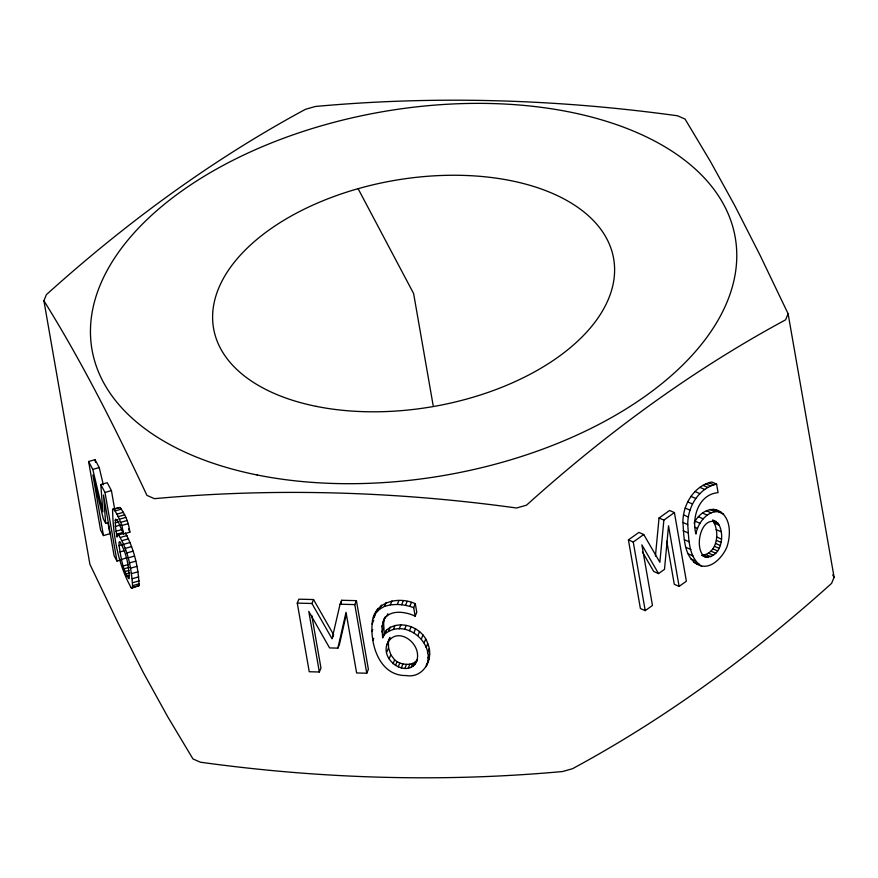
<?xml version="1.0" encoding="UTF-8"?>
<svg xmlns="http://www.w3.org/2000/svg" width="878" height="878" viewBox="0 0 878 878"><rect width="100%" height="100%" fill="white"/><g stroke="black" fill="none" stroke-linecap="round" stroke-linejoin="round"><path stroke-width="1.32" d="M122.964 532.441L117.817 533.901L116.993 537.095L115.402 526.46L115.457 519.117L117.147 520.083L118.486 522.344L123.425 534.011L129.856 532.189C128.868 523.343 125.532 514.519 120.012 507.506L112.571 509.328C113.032 535.734 118.069 564.313 131.151 587.722L132.051 588.15L139.064 585.615C138.548 567.539 134.005 548.959 125.389 532.979M382.874 622.151C387.417 608.827 405.131 611.297 415.162 616.169L416.776 612.229L415.283 603.68C398.052 595.712 372.722 601.968 372.118 624.126C370.307 645.659 380.075 676.038 406.163 675.555C423.844 678.617 434.281 658.335 427.74 643.618C422.966 627.397 399.786 618.727 386.638 630.009L382.621 637.933L381.985 626.618L384.498 618.222L383.598 622.678L384.235 633.993L383.027 636.956M682.919 522.476C682.722 504.817 693.829 486.028 711.773 481.978L716.591 484.096L718.083 492.646C698.592 494.347 691.535 517.504 695.936 534.033C697.747 522.75 708.359 508.669 721.047 512.247C731.176 519.974 730.573 535.701 727.006 546.753C722.539 557.717 709.435 571.754 696.858 564.071C683.479 555.664 684.061 536.502 682.919 522.476L687.748 524.594C688.879 538.62 688.297 557.782 701.676 566.189M687.748 524.594C687.54 506.935 698.647 488.135 716.591 484.096M426.181 666.632C436.607 643.3 405.01 617.3 385.014 633.949M655.427 556.081L659.049 517.998L669.574 510.469L674.403 512.576L686.376 581.203L679.111 586.405L674.282 584.287L666.764 541.177M674.403 512.576L663.867 520.116L659.861 562.271L643.739 534.515L638.91 532.397L628.418 539.904L640.402 608.531L645.22 610.638L652.453 605.469L641.873 544.843L658.555 573.597L664.503 569.339L668.531 525.779L679.111 586.405M701.632 555.28C717.425 554.095 720.256 531.947 712.958 520.884L717.776 523.003C725.865 533.747 721.266 559.473 704.65 556.696C693.269 548.717 701.204 513.4 717.776 523.003M117.817 533.901C128.023 549.266 131.722 569.163 132.622 587.437L132.051 588.15M374.28 617.684L375.104 613.952M319.351 671.999L308.76 611.373L329.579 647.92L337.887 648.129L346.031 612.328L356.611 672.954L366.763 673.217L368.387 669.277L356.413 600.651L341.685 600.278L340.071 604.218L332.049 638.789L311.931 603.493L313.545 599.553L298.882 599.18L297.269 603.109L309.243 671.736L319.351 671.999L320.964 668.059L311.789 615.511M346.437 613.7L339.512 644.189L337.887 648.129M340.763 604.262L341.685 600.278M416.26 662.242C424.074 643.629 395.309 623.523 386.792 644.979C381.25 662.66 410.739 679.517 417.478 659.29M43.9 300.737L46.402 294.635C125.499 223.363 211.664 159.895 305.478 109.3L315.454 106.468C436.092 95.439 557.64 99.214 677.586 115.797L685.049 119.068L710.291 161.245L734.656 205.397L760.008 255.147L788.104 313.731L834.1 577.263L831.598 583.365C752.501 654.637 666.336 718.105 572.522 768.7L562.546 771.532C441.908 782.561 320.36 778.786 200.414 762.203L192.951 758.932L167.709 716.755L143.344 672.603L117.992 622.853L89.896 564.269L43.9 300.737C82.762 363.13 115.753 428.914 146.955 495.401L154.429 498.671C275.055 487.641 396.604 491.417 516.549 508L526.526 505.168C605.622 433.897 691.787 370.428 785.601 319.833L788.104 313.731M332.444 637.801L333.256 635.826M366.763 673.217L354.789 604.591L356.413 600.651M373.49 617.892L377.672 608.937M372.118 624.126L373.732 620.186M376.058 612.877L379.757 609.047L381.37 605.107M371.943 631.578L372.755 629.603M379.757 609.047L384.52 606.369L386.144 602.429M372.963 640.249L373.776 638.284M384.575 618.496L385.387 616.521M384.52 606.369L390.359 604.832L391.983 600.892M381.985 626.618L383.598 622.678M387.066 615.676L387.878 613.711M381.897 631.875L383.51 627.935M390.359 604.832L397.273 604.448L398.886 600.519M388.603 631.041L390.227 627.101M397.273 604.448L401.619 604.744L403.232 600.804M386.792 644.979L389.975 637.351M388.888 640.062L389.689 638.097M393.377 629.35L395.001 625.41M401.619 604.744L405.537 605.348L407.151 601.408M386.935 651.816L388.548 647.876L388.416 641.039M399.205 628.889L400.829 624.949M405.537 605.348L409.796 606.38L411.42 602.44M389.195 658.72L390.809 654.779L388.548 647.876M404.582 629.405L406.196 625.465M415.162 616.169L413.67 607.62L415.283 603.68M393.026 663.779L394.639 659.839L390.809 654.779M409.488 630.678L411.113 626.738M395.407 665.601L397.032 661.661L394.639 659.839M398.184 667.006L399.797 663.066C405.252 664.887 412.616 665.403 416.666 660.541L415.053 664.481M413.955 632.698L415.568 628.758M401.345 667.928L402.958 663.987M417.961 635.463L419.574 631.523M404.901 668.301L406.514 664.361M408.237 668.125L409.861 664.185M421.385 638.899L422.998 634.959M411.047 667.434L412.66 663.494M413.318 666.226L414.932 662.286M424.107 642.926L425.72 638.986M426.126 647.547L427.74 643.618M427.443 652.771L429.057 648.831M427.948 658.05L429.572 654.11M427.531 662.67L429.144 658.73M694.081 523.189C698.427 513.476 710.993 504.817 721.047 512.247M384.235 633.993L386.638 630.009M426.269 664.887L427.795 662.692M628.418 539.904L633.247 542.022L643.739 534.515M108.027 522.97L109.904 533.747L103.461 535.569L100.586 530.136L88.612 461.51L95.054 459.688L99.225 467.568L103.33 484.821M88.612 461.51L92.794 469.401L99.225 467.568M92.794 469.401L102.869 511.863L100.794 484.524L107.237 482.702L111.429 490.615L114.711 509.449M100.794 484.524L104.987 492.437L111.429 490.615M112.571 509.328L120.012 507.506M113.569 509.339L115.018 510.941L121.46 509.119M115.018 510.941L116.917 514.146L123.359 512.324M116.917 514.146L118.179 516.648L124.621 514.826M115.106 520.402L117.685 519.677M118.179 516.648L119.353 519.216L125.795 517.394M103.461 535.569L92.881 474.943L103.33 518.909L105.689 523.376L108.268 522.651M115.084 522.86L118.958 521.762M119.353 519.216L120.681 522.344L127.123 520.511M115.402 526.46L120.549 525M123.425 534.011L121.932 525.461L128.364 523.639M116.028 531.201L122.47 529.379M117.169 534.691L119.748 533.967M118.947 534.812L124.094 533.352M120.527 537.391L126.97 535.569M122.108 540.618L128.539 538.796M119.057 545.644L119.024 542.253L119.803 541.627C126.289 552.492 129.121 566.145 129.176 578.624L128.693 578.558C122.327 568.911 120.944 556.806 119.057 545.644L122.92 544.558M123.644 544.305L130.087 542.472M125.159 548.432L131.59 546.61M119.957 551.944L125.104 550.484M126.63 553.008L133.072 551.186M121.449 559.385L126.608 557.925M105.689 523.376L103.494 494.972L114.074 555.598L116.961 561.064L120.824 559.966M128.023 557.892L134.466 556.07M129.296 562.963L135.739 561.141M123.161 565.97L128.32 564.51M124.061 568.845L129.22 567.386M130.438 568.209L136.88 566.387M125.016 571.556L128.879 570.459M126.026 574.014L129.889 572.928M131.47 573.641L137.912 571.819M127.069 576.188L129.648 575.452M132.271 578.712L138.713 576.879M132.732 582.696L139.174 580.874M132.852 585.604L139.295 583.782M131.151 587.722L139.064 585.615M297.269 603.109L311.931 603.493M340.071 604.218L354.789 604.591M696.858 564.071L699.327 564.345M409.796 606.38L413.67 607.62M708.952 482.713L713.77 484.821M705.857 483.888L710.675 486.006M703.026 485.347L707.844 487.455M699.909 487.367L704.727 489.485M694.992 491.515L699.81 493.634M690.898 496.344L695.716 498.463M713.232 509.262L718.05 511.38L716.228 510.129M718.841 512.039L723.67 514.157M709.94 509.47L714.769 511.578M687.628 501.854L692.446 503.972M706.373 510.733L711.191 512.851M702.51 513.07L707.328 515.177M685.18 508.044L689.998 510.162M712.607 519.952L716.218 521.543M714.264 523.058L719.082 525.176M698.372 516.714L703.19 518.821M683.589 514.914L688.418 517.032M716.141 529.577L720.97 531.695M695.047 521.148L699.865 523.255M695.036 527.316L697.45 528.38M716.7 536.996L721.518 539.114M716.349 540.354L721.178 542.461M659.049 517.998L663.867 520.116M715.592 543.46L720.421 545.578M683.172 530.729L687.99 532.836M714.451 546.303L719.269 548.41M712.881 548.849L717.71 550.967M710.917 551.121L715.735 553.239M684.335 539.663L689.153 541.781M708.535 553.118L713.364 555.225M705.978 554.622L710.807 556.74M686.003 547.4L690.832 549.518M703.673 555.324L708.502 557.442M702.246 555.642L706.45 557.398M688.089 553.788L692.907 555.895M690.613 558.748L695.431 560.866M693.609 562.238L698.427 564.356M658.555 573.597L653.737 571.479L642.389 551.933M137.594 585.9L138.494 586.328M397.032 661.661L399.797 663.066M832.695 574.914L834.1 577.263M313.545 599.553L333.662 634.849M358.103 188.682L413.615 293.537L433.139 405.406M120.681 522.344L121.932 525.461M128.594 528.918L129.856 532.189M633.247 542.022L645.22 610.638M104.987 492.437L116.961 561.064M95.054 459.688L95.526 462.377M122.668 530.553L123.052 532.913M316.267 406.371A203.048 114.711 -9.9 0 0 614.578 267.801A203.048 114.711 -9.9 0 0 310 206.418A203.048 114.711 -9.9 0 0 316.267 406.371M257.089 474.965A326.473 184.446 -9.9 0 0 736.73 252.151A326.473 184.446 -9.9 0 0 247.014 153.474A326.473 184.446 -9.9 0 0 257.089 474.965"/></g></svg>
